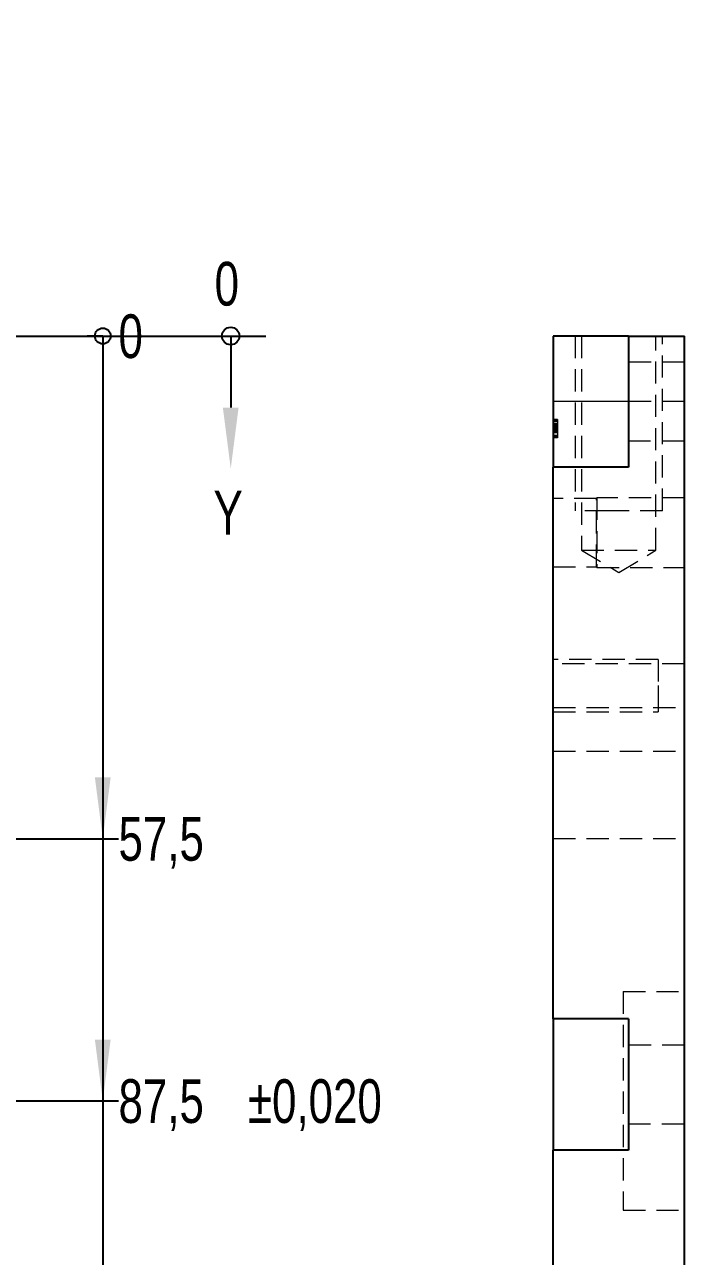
# Model space of a CAD drawing. Header units: millimetres. Extents: x -5 to 1672, y 0 to 1180.
# Drawn here: x 1050.1 to 1125.6, y 803 to 943.9 of the extents above; entities that cross this region are included whole.
import ezdxf

# ---------------------------------------------------------------- set-up
doc = ezdxf.new("R2010")
doc.units = ezdxf.units.MM
doc.header["$LTSCALE"] = 2
doc.linetypes.add('HIDDEN', pattern=[1.905, 1.27, -0.635])
doc.layers.add('SLD-0', color=7, linetype='Continuous')
doc.styles.add('SLDTEXTSTYLE0', font='TXT', dxfattribs={"width": 0.75})
doc.dimstyles.new('SLDDIMSTYLE2', dxfattribs={"dimtxt": 5, "dimasz": 0.6, "dimexe": 0, "dimexo": 0.0625, "dimgap": 1.25, "dimtad": 0, "dimtih": 1, "dimtoh": 1, "dimdec": 0, "dimrnd": 1e-09, "dimdsep": 46, "dimtxsty": 'SLDTEXTSTYLE0', "dimblk1": 'ORIGIN', "dimblk2": 'ORIGIN', "dimsah": 1, "dimcen": 0.09, "dimadec": 0, "dimazin": 2, "dimtfac": 1, "dimtdec": 0, "dimtofl": 0, "dimtmove": 0, "dimatfit": 3, "dimldrblk": 'ORIGIN', "dimfxl": 1, "dimfrac": 2, "dimtolj": 1, "dimtzin": 12, "dimarcsym": 0})
doc.dimstyles.new('SLDDIMSTYLE3', dxfattribs={"dimtxt": 5, "dimasz": 7, "dimexe": 0, "dimexo": 0.0625, "dimgap": 1.25, "dimtad": 0, "dimtih": 1, "dimtoh": 1, "dimdec": 3, "dimrnd": 1e-09, "dimzin": 12, "dimdsep": 46, "dimtxsty": 'SLDTEXTSTYLE0', "dimsah": 1, "dimcen": 0.09, "dimadec": 0, "dimazin": 3, "dimtol": 1, "dimtp": 0.02, "dimtm": 0.02, "dimtfac": 1, "dimtdec": 3, "dimtofl": 0, "dimtmove": 0, "dimatfit": 3, "dimfxl": 1, "dimfrac": 2, "dimtolj": 1, "dimarcsym": 0})
doc.dimstyles.new('SLDDIMSTYLE4', dxfattribs={"dimtxt": 5, "dimasz": 7, "dimexe": 0, "dimexo": 0.0625, "dimgap": 1.25, "dimtad": 0, "dimtih": 1, "dimtoh": 1, "dimdec": 3, "dimrnd": 1e-09, "dimzin": 12, "dimdsep": 46, "dimtxsty": 'SLDTEXTSTYLE0', "dimsah": 1, "dimcen": 0.09, "dimadec": 0, "dimazin": 3, "dimtfac": 1, "dimtdec": 3, "dimtofl": 0, "dimtmove": 0, "dimatfit": 3, "dimfxl": 1, "dimfrac": 2, "dimtolj": 1, "dimtzin": 12, "dimarcsym": 0})

# ---------------------------------------------------------------- blocks, each defined once
blk = doc.blocks.new('_Origin')
at = {"color": 0, "linetype": 'ByBlock', "lineweight": -2}
blk.add_line((0, 0), (-1, 0), dxfattribs=at)
blk.add_circle((0, 0), 0.5, dxfattribs=at)
blk = doc.blocks.new('_D_16')
at = {"layer": 'SLD-0'}
blk.add_line((1042.88, 908.31), (1060.88, 908.31), dxfattribs=at)
at = {"layer": 'SLD-0', "xscale": 1.8, "yscale": 1.8}
blk.add_blockref('_Origin', (1059.08, 908.31), dxfattribs=at)
at = {"layer": 'SLD-0', "insert": (1060.88, 910.79), "char_height": 5, "attachment_point": 1, "style": 'SLDTEXTSTYLE0'}
blk.add_mtext('0', dxfattribs=at)
blk = doc.blocks.new('_D_17')
at = {"layer": 'SLD-0'}
for p, q in [((1059.08, 908.31), (1059.08, 850.81)), ((842.88, 850.81), (1060.88, 850.81))]:
    blk.add_line(p, q, dxfattribs=at)
blk.add_solid([(1059.08, 850.81), (1059.98, 857.81), (1058.18, 857.81)], dxfattribs=at)
at = {"layer": 'SLD-0', "insert": (1060.88, 853.29), "char_height": 5, "attachment_point": 1, "style": 'SLDTEXTSTYLE0'}
blk.add_mtext('57,5', dxfattribs=at)
blk = doc.blocks.new('_D_18')
at = {"layer": 'SLD-0'}
for p, q in [((1059.08, 850.81), (1059.08, 820.81)), ((1011.88, 820.81), (1060.88, 820.81))]:
    blk.add_line(p, q, dxfattribs=at)
blk.add_solid([(1059.08, 820.81), (1059.98, 827.81), (1058.18, 827.81)], dxfattribs=at)
at = {"layer": 'SLD-0', "char_height": 5, "attachment_point": 1, "style": 'SLDTEXTSTYLE0'}
for s, insert in [('87,5', (1060.88, 823.29)), ('±0,020', (1075.68, 823.29))]:
    blk.add_mtext(s, dxfattribs=dict(at, insert=insert))
blk = doc.blocks.new('_D_19')
at = {"layer": 'SLD-0'}
for p, q in [((1059.08, 820.81), (1059.08, 731.9)), ((1021.02, 731.9), (1060.88, 731.9))]:
    blk.add_line(p, q, dxfattribs=at)
blk.add_solid([(1059.08, 731.9), (1059.98, 738.9), (1058.18, 738.9)], dxfattribs=at)
at = {"layer": 'SLD-0', "insert": (1060.88, 734.37), "char_height": 5, "attachment_point": 1, "style": 'SLDTEXTSTYLE0'}
blk.add_mtext('176,416', dxfattribs=at)
blk = doc.blocks.new('_D_20')
at = {"layer": 'SLD-0'}
for p, q in [((1059.08, 731.9), (1059.08, 706.98)), ((984.21, 706.98), (1060.88, 706.98))]:
    blk.add_line(p, q, dxfattribs=at)
blk.add_solid([(1059.08, 706.98), (1059.98, 713.98), (1058.18, 713.98)], dxfattribs=at)
at = {"layer": 'SLD-0', "insert": (1060.88, 709.45), "char_height": 5, "attachment_point": 1, "style": 'SLDTEXTSTYLE0'}
blk.add_mtext('201,335', dxfattribs=at)
blk = doc.blocks.new('_D_21')
at = {"layer": 'SLD-0'}
for p, q in [((1059.08, 706.98), (1059.08, 694.95)), ((913.39, 694.95), (1060.88, 694.95))]:
    blk.add_line(p, q, dxfattribs=at)
blk.add_solid([(1059.08, 694.95), (1059.98, 701.95), (1058.18, 701.95)], dxfattribs=at)
at = {"layer": 'SLD-0', "insert": (1060.88, 697.42), "char_height": 5, "attachment_point": 1, "style": 'SLDTEXTSTYLE0'}
blk.add_mtext('213,368', dxfattribs=at)
blk = doc.blocks.new('_D_22')
at = {"layer": 'SLD-0'}
for p, q in [((1059.08, 694.95), (1059.08, 628.31)), ((808.88, 628.31), (1060.88, 628.31))]:
    blk.add_line(p, q, dxfattribs=at)
blk.add_solid([(1059.08, 628.31), (1059.98, 635.31), (1058.18, 635.31)], dxfattribs=at)
at = {"layer": 'SLD-0', "char_height": 5, "attachment_point": 1, "style": 'SLDTEXTSTYLE0'}
for s, insert in [('280', (1060.88, 630.79)), ('±0,020', (1073.84, 630.79))]:
    blk.add_mtext(s, dxfattribs=dict(at, insert=insert))
blk = doc.blocks.new('_D_23')
at = {"layer": 'SLD-0'}
for p, q in [((1059.08, 628.31), (1059.08, 558.31)), ((1042.88, 558.31), (1060.88, 558.31))]:
    blk.add_line(p, q, dxfattribs=at)
blk.add_solid([(1059.08, 558.31), (1059.98, 565.31), (1058.18, 565.31)], dxfattribs=at)
at = {"layer": 'SLD-0', "insert": (1060.88, 560.79), "char_height": 5, "attachment_point": 1, "style": 'SLDTEXTSTYLE0'}
blk.add_mtext('350', dxfattribs=at)
blk = doc.blocks.new('SW_DATUMORIGIN_1')
at = {"layer": 'SLD-0', "color": 0}
for p, q in [((0, 31.07), (-5.6, 31.07)), ((0, 0), (0, 27.07)), ((2, -2), (36.83, -2)), ((32.83, -2), (32.83, -10.18))]:
    blk.add_line(p, q, dxfattribs=at)
for centre in [(0, 31.07), (32.83, -2)]:
    blk.add_circle(centre, 1, dxfattribs=at)
for points in [[(-12.6, 31.07), (-5.6, 30.17), (-5.6, 31.97)], [(32.83, -17.18), (33.73, -10.18), (31.93, -10.18)]]:
    blk.add_solid(points, dxfattribs=at)
at = {"layer": 'SLD-0', "color": 0, "char_height": 5, "attachment_point": 1, "style": 'SLDTEXTSTYLE0'}
for s, insert in [('X', (-21.66, 33.52)), ('0', (4.15, 33.54)), ('0', (30.99, 6.48)), ('Y', (30.86, -19.71))]:
    blk.add_mtext(s, dxfattribs=dict(at, insert=insert))

msp = doc.modelspace()

# ---------------------------------------------------------------- linework, layer by layer
at = {"color": 7, "linetype": 'Continuous', "lineweight": 25}
for p, q in [((1110.5673347, 908.3130997), (1110.5673347, 900.8130997)), ((1119.1673347, 908.3130997), (1110.5673347, 908.3130997)), ((1119.1673347, 908.3130997), (1125.5673347, 908.3130997)), ((1119.1673347, 908.3130997), (1119.1673347, 893.3130497)), ((1125.5673347, 558.3130997), (1125.5673347, 908.3130997)), ((1110.5673347, 900.8130997), (1110.5673347, 893.3130497)), ((1110.5673347, 830.1881497), (1110.5673347, 893.3130497)), ((1119.1673347, 893.3130497), (1110.5673347, 893.3130497)), ((1119.1673347, 830.1881497), (1110.5673347, 830.1881497)), ((1110.5673347, 830.1881497), (1110.5673347, 815.1880497)), ((1119.1673347, 830.1881497), (1119.1673347, 815.1880497)), ((1110.5673347, 752.0631497), (1110.5673347, 815.1880497)), ((1119.1673347, 815.1880497), (1110.5673347, 815.1880497))]:
    msp.add_line(p, q, dxfattribs=at)
at = {"color": 7, "linetype": 'HIDDEN', "lineweight": 18}
for p, q in [((1113.0673347, 908.3130997), (1113.0673347, 888.3130997)), ((1123.0673347, 888.3130997), (1123.0673347, 908.3130997)), ((1118.0673347, 888.3130997), (1116.7183508, 888.3130997)), ((1122.5673347, 871.3130997), (1110.5673347, 871.3130997)), ((1122.5673347, 868.3130997), (1122.5673347, 867.2870392)), ((1110.5673347, 865.3130997), (1122.5673347, 865.3130997))]:
    msp.add_line(p, q, dxfattribs=at)
at = {"color": 190, "linetype": 'HIDDEN', "lineweight": 18}
for p, q in [((1113.8173347, 908.3130997), (1113.8173347, 883.8130997)), ((1122.3173347, 883.8130997), (1122.3173347, 908.3130997)), ((1125.5673347, 905.3130997), (1119.1673347, 905.3130997)), ((1125.5673347, 900.8130997), (1110.5673347, 900.8130997)), ((1119.1673347, 900.8130997), (1110.5673347, 900.8130997)), ((1111.0673347, 898.7643822), (1110.5673347, 898.7643822)), ((1111.0673347, 898.7131002), (1110.5673347, 898.7131002)), ((1111.0673347, 898.559254), (1110.5673347, 898.559254)), ((1111.0673347, 898.507972), (1110.5673347, 898.507972)), ((1111.0673347, 898.2511611), (1110.5673347, 898.252363)), ((1111.0673347, 898.2511611), (1110.5673347, 898.2511611)), ((1111.0673347, 898.2511611), (1110.5673347, 898.2483566)), ((1111.0673347, 898.2455521), (1110.5673347, 898.2483566)), ((1111.0673347, 898.1618181), (1110.5673347, 898.169831)), ((1111.0673347, 898.1618181), (1110.5673347, 898.1618181)), ((1111.0673347, 898.1518021), (1110.5673347, 898.1538053)), ((1111.0673347, 898.1518021), (1110.5673347, 898.1497989)), ((1111.0673347, 898.1518021), (1110.5673347, 898.1518021)), ((1111.0673347, 898.0977156), (1110.5673347, 898.0977156)), ((1111.0673347, 898.0207925), (1110.5673347, 898.0207925)), ((1111.0673347, 897.9819303), (1110.5673347, 897.9819303)), ((1111.0673347, 897.9182284), (1110.5673347, 897.9182284)), ((1111.0673347, 897.8272829), (1110.5673347, 897.8156643)), ((1111.0673347, 897.8272829), (1110.5673347, 897.8156643)), ((1111.0673347, 897.7601781), (1110.5673347, 897.7643822)), ((1111.0673347, 897.7131002), (1110.5673347, 897.7131002)), ((1111.0673347, 897.7131002), (1110.5673347, 897.7122989)), ((1111.0673347, 897.5624592), (1110.5673347, 897.5744784)), ((1111.0673347, 897.5624592), (1110.5673347, 897.559254)), ((1111.0673347, 897.559254), (1110.5673347, 897.559254)), ((1111.0673347, 897.559254), (1110.5673347, 897.5408246)), ((1111.0673347, 897.4522829), (1110.5673347, 897.4522829)), ((1111.0673347, 897.3665457), (1110.5673347, 897.3741579)), ((1111.0673347, 897.3665457), (1110.5673347, 897.3665457)), ((1111.0673347, 897.2956322), (1110.5673347, 897.2956322)), ((1111.0673347, 897.2956322), (1110.5673347, 897.2920265)), ((1111.0673347, 897.2731963), (1110.5673347, 897.279206)), ((1111.0673347, 897.2731963), (1110.5673347, 897.2731963)), ((1111.0673347, 897.2259207), (1110.5673347, 897.2259207)), ((1111.0673347, 897.2259207), (1110.5673347, 897.2102957)), ((1111.0673347, 896.9182284), (1110.5673347, 896.9182284)), ((1111.0673347, 896.8813694), (1110.5673347, 896.8813694)), ((1111.0673347, 896.8813694), (1110.5673347, 896.8669463)), ((1111.0673347, 896.7615778), (1110.5673347, 896.7615778)), ((1111.0673347, 896.7131002), (1110.5673347, 896.7131002)), ((1111.0673347, 896.6618181), (1110.5673347, 896.6618181)), ((1119.1673347, 896.3130997), (1125.5673347, 896.3130997)), ((1115.5072486, 889.7130997), (1110.5673347, 889.7130997)), ((1115.5673347, 889.8130997), (1115.5072486, 889.7130997)), ((1115.5072486, 881.9130997), (1115.5072486, 889.7130997)), ((1115.5673347, 889.8130997), (1115.5673347, 881.8130997)), ((1125.5673347, 889.8130997), (1115.5673347, 889.8130997)), ((1113.8173347, 883.8130997), (1122.3173347, 883.8130997)), ((1113.8173347, 883.8130997), (1118.0673347, 881.259442)), ((1118.0673347, 881.259442), (1122.3173347, 883.8130997)), ((1110.5673347, 881.9130997), (1115.5072486, 881.9130997)), ((1115.5072486, 881.9130997), (1115.5673347, 881.8130997)), ((1115.5673347, 881.8130997), (1125.5673347, 881.8130997)), ((1125.5673347, 870.8130997), (1110.5673347, 870.8130997)), ((1110.5673347, 865.8130997), (1125.5673347, 865.8130997)), ((1110.5673347, 860.8130997), (1125.5673347, 860.8130997)), ((1110.5673347, 850.8130997), (1125.5673347, 850.8130997)), ((1118.5673347, 833.3130997), (1125.5673347, 833.3130997)), ((1118.5673347, 833.3130997), (1118.5673347, 808.3130997)), ((1125.5673347, 827.1880997), (1119.1673347, 827.1880997)), ((1119.1673347, 818.1880997), (1125.5673347, 818.1880997)), ((1118.5673347, 808.3130997), (1125.5673347, 808.3130997))]:
    msp.add_line(p, q, dxfattribs=at)
at = {"color": 8, "linetype": 'Continuous', "lineweight": 18}
msp.add_line((1119.1673347, 900.8130997), (1110.5673347, 900.8130997), dxfattribs=at)
at = {"color": 190, "linetype": 'HIDDEN', "lineweight": 18}
for points, knots in [([(1111.0673347, 898.7643822), (1111.0673347, 898.7635558), (1111.0673347, 898.761926), (1111.0673347, 898.7483335), (1111.0673347, 898.725631), (1111.0673347, 898.6948325), (1111.0673347, 898.6568971), (1111.0673347, 898.6109538), (1111.0673347, 898.5594443), (1111.0673347, 898.501776), (1111.0673347, 898.4408136), (1111.0673347, 898.3770293), (1111.0673347, 898.3118013), (1111.0673347, 898.2676653), (1111.0673347, 898.2455521)], [0, 0, 0, 0, 0.0894097111, 0.1763057645, 0.2626259022, 0.3494457265, 0.4354982637, 0.5189281301, 0.6013546566, 0.6842564217, 0.7658067398, 0.8448768657, 0.9222797948, 1, 1, 1, 1]), ([(1111.0673347, 898.2455521), (1111.0673347, 898.2238512), (1111.0673347, 898.1812317), (1111.0673347, 898.1191023), (1111.0673347, 898.0609183), (1111.0673347, 898.0060194), (1111.0673347, 897.9554014), (1111.0673347, 897.9084206), (1111.0673347, 897.864691), (1111.0673347, 897.8400131), (1111.0673347, 897.8272829)], [0, 0, 0, 0, 0.1219040409, 0.2394126076, 0.3554101043, 0.4720907288, 0.5928589822, 0.7187034677, 0.854892383, 1, 1, 1, 1]), ([(1111.0673347, 897.8272829), (1111.0673347, 897.8187469), (1111.0673347, 897.8020989), (1111.0673347, 897.7752927), (1111.0673347, 897.7470407), (1111.0673347, 897.7186774), (1111.0673347, 897.6891165), (1111.0673347, 897.6582404), (1111.0673347, 897.6268198), (1111.0673347, 897.5943228), (1111.0673347, 897.5608355), (1111.0673347, 897.5262702), (1111.0673347, 897.4907026), (1111.0673347, 897.4537444), (1111.0673347, 897.4159386), (1111.0673347, 897.3767969), (1111.0673347, 897.3365772), (1111.0673347, 897.3093954), (1111.0673347, 897.2956322)], [0, 0, 0, 0, 0.0795248296, 0.1550999763, 0.2272198201, 0.2959105042, 0.3620558809, 0.4255201169, 0.4858127192, 0.544494706, 0.6014596357, 0.6578405938, 0.7139744722, 0.7694679516, 0.8261299672, 0.8828853593, 0.9407008817, 1, 1, 1, 1]), ([(1111.0673347, 897.7601781), (1111.0673347, 897.7335661), (1111.0673347, 897.6653483), (1111.0673347, 897.6014379), (1111.0673347, 897.5624592)], [0, 0, 0, 0, 0.3901041695, 1, 1, 1, 1]), ([(1111.0673347, 897.2956322), (1111.0673347, 897.2763764), (1111.0673347, 897.2382619), (1111.0673347, 897.1820069), (1111.0673347, 897.1273716), (1111.0673347, 897.0743679), (1111.0673347, 897.0232883), (1111.0673347, 896.974089), (1111.0673347, 896.9259637), (1111.0673347, 896.8963526), (1111.0673347, 896.8813694)], [0, 0, 0, 0, 0.1281581855, 0.2536731362, 0.377325306, 0.4993845548, 0.622918368, 0.7458393931, 0.871395285, 1, 1, 1, 1]), ([(1111.0673347, 896.8813694), (1111.0673347, 896.8638873), (1111.0673347, 896.829139), (1111.0673347, 896.7840242), (1111.0673347, 896.7461103), (1111.0673347, 896.7152121), (1111.0673347, 896.691163), (1111.0673347, 896.6738816), (1111.0673347, 896.663983), (1111.0673347, 896.6625522), (1111.0673347, 896.6618181)], [0, 0, 0, 0, 0.1192834504, 0.2370928821, 0.3547960442, 0.4745763009, 0.5974600658, 0.7249261546, 0.8588831992, 1, 1, 1, 1])]:
    msp.add_open_spline(points, degree=3, knots=knots, dxfattribs=at)
at = {"color": 7, "linetype": 'HIDDEN', "lineweight": 18}
for points, knots in [([(1116.7183508, 888.3130997), (1115.4694149, 888.3130997), (1114.4131549, 888.3130997), (1113.6279086, 888.3130997), (1113.1719142, 888.3130997), (1113.0673347, 888.3130997), (1113.0879829, 888.3130997), (1113.0673347, 888.3130997)], [0, 0, 0, 0, 0.2104744705, 0.4209572482, 0.6314400259, 0.8419228036, 1, 1, 1, 1]), ([(1123.0673347, 888.3130997), (1122.9627551, 888.3130997), (1122.5067608, 888.3130997), (1121.7215145, 888.3130997), (1120.6652544, 888.3130997), (1119.4163185, 888.3130997), (1118.0673347, 888.3130997), (1118.522647, 888.3130997), (1118.0673347, 888.3130997)], [0, 0, 0, 0, 0.13058441, 0.304467528, 0.478350646, 0.652233764, 0.826116882, 1, 1, 1, 1]), ([(1122.5673347, 871.3130997), (1122.5673347, 871.2675229), (1122.5673347, 870.9111759), (1122.5673347, 870.2414625), (1122.5673347, 869.3391601), (1122.5673347, 868.3130997), (1122.567334, 868.6620706), (1122.5673347, 868.3130997)], [0, 0, 0, 0, 0.1114882235, 0.3336161676, 0.5557441117, 0.7778720559, 1, 1, 1, 1]), ([(1122.5673347, 867.2870392), (1122.5673347, 866.3847368), (1122.5673347, 865.7150234), (1122.5673347, 865.3586764), (1122.5673347, 865.3130997), (1122.567335, 865.3222335), (1122.5673347, 865.3130997)], [0, 0, 0, 0, 0.2855584614, 0.5711169194, 0.8566753775, 1, 1, 1, 1])]:
    msp.add_open_spline(points, degree=3, knots=knots, dxfattribs=at)

# ---------------------------------------------------------------- block references
at = {"layer": 'SLD-0'}
msp.add_blockref('SW_DATUMORIGIN_1', (1040.8782911, 910.3130997), dxfattribs=at)

# ---------------------------------------------------------------- dimensions: what is measured, and where the dimension line sits
for feature_location, offset, origin, dimstyle, picture, middle in [((1040.8782911427, 908.3130996544), (20, 0), (1040.8782911427, 908.3130996544), 'SLDDIMSTYLE2', '_D_16', (1062.7255133573, 908.3130996544)), ((806.8782911, 628.3130997), (254, 0), (1040.8782911, 908.3130997), 'SLDDIMSTYLE3', '_D_22', (1077.4859296, 628.3130997)), ((840.8782911, 850.8130997), (220, 0), (1040.8782911, 908.3130997), 'SLDDIMSTYLE4', '_D_17', (1067.3435688, 850.8130997)), ((911.3858048, 694.9450054), (149.4924864, 0), (1040.8782911, 908.3130997), 'SLDDIMSTYLE4', '_D_21', (1072.8852361, 694.9450054)), ((982.2111187, 706.9782241), (78.6671725, 0), (1040.8782911, 908.3130997), 'SLDDIMSTYLE4', '_D_20', (1072.8852361, 706.9782241)), ((1009.8782911, 820.8130997), (51, 0), (1040.8782911, 908.3130997), 'SLDDIMSTYLE3', '_D_18', (1078.4095408, 820.8130997)), ((1019.0166038, 731.8971849), (41.8616873, 0), (1040.8782911, 908.3130997), 'SLDDIMSTYLE4', '_D_19', (1072.8852361, 731.8971849)), ((1040.8782911, 558.3130997), (20, 0), (1040.8782911, 908.3130997), 'SLDDIMSTYLE4', '_D_23', (1066.4199576, 558.3130997))]:
    dim = msp.add_ordinate_dim(feature_location=feature_location, offset=offset, dtype=0, origin=origin, dimstyle=dimstyle, dxfattribs=at)
    dim.commit()
    dim.dimension.update_dxf_attribs({"geometry": picture, "text_midpoint": middle})

doc.saveas('drawing.dxf')
